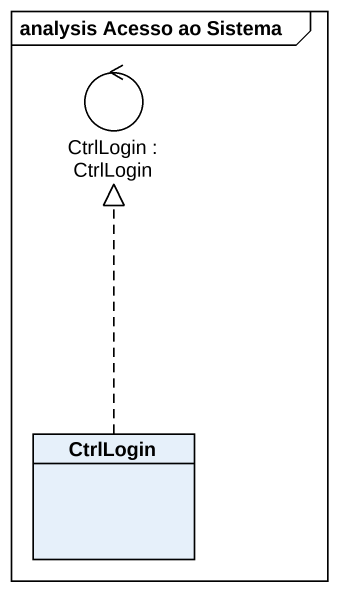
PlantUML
@startuml
mainframe analysis Acesso ao Sistema
allowmixing
hide circle
hide empty members
control "CtrlLogin : CtrlLogin" as CtrlLogin
class "CtrlLogin" as CtrlLogin_2
CtrlLogin_2 .up.|> CtrlLogin
@enduml
